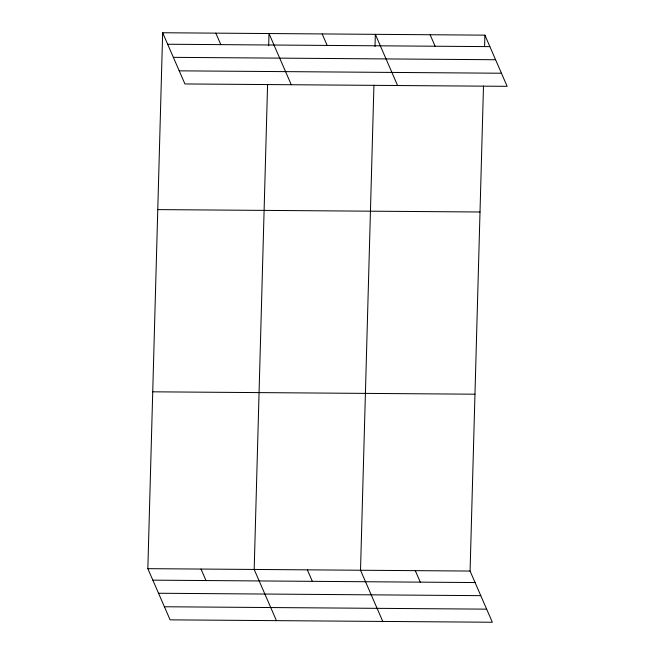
<?xml version="1.0" encoding="UTF-8"?>
<svg xmlns="http://www.w3.org/2000/svg" width="655" height="655" viewBox="0 0 655 655"><rect width="100%" height="100%" fill="white"/><g stroke="black" fill="none" stroke-linecap="round" stroke-linejoin="round"><path stroke-width="0.98" d="M483.496 85.969L470.077 571.054L492.339 622.25L170.103 619.851L147.842 568.663L162.661 32.75L484.897 35.149L507.158 86.337L184.923 83.946L162.661 32.75M267.592 84.364L254.181 569.449L276.443 620.645M268.665 45.735L269 33.544L291.262 84.732M373.931 85.15L360.52 570.243L382.782 621.431M375.004 46.53L375.34 34.33L397.601 85.527M484.594 46.325L484.897 35.149M167.655 44.237L489.899 46.636M173.354 57.345L495.589 59.736M179.224 70.838L501.46 73.237M157.773 209.6L480.009 211.999M152.73 391.813L474.973 394.204M147.842 568.663L470.077 571.054M152.836 580.15L475.08 582.549M158.535 593.25L480.77 595.649M164.405 606.751L486.64 609.15M430.122 34.74L435.117 46.227M322.17 33.937L327.164 45.424M215.831 33.143L220.825 44.638M415.303 570.652L420.297 582.139M307.351 569.85L312.345 581.337M201.011 569.056L206.006 580.543"/></g></svg>
